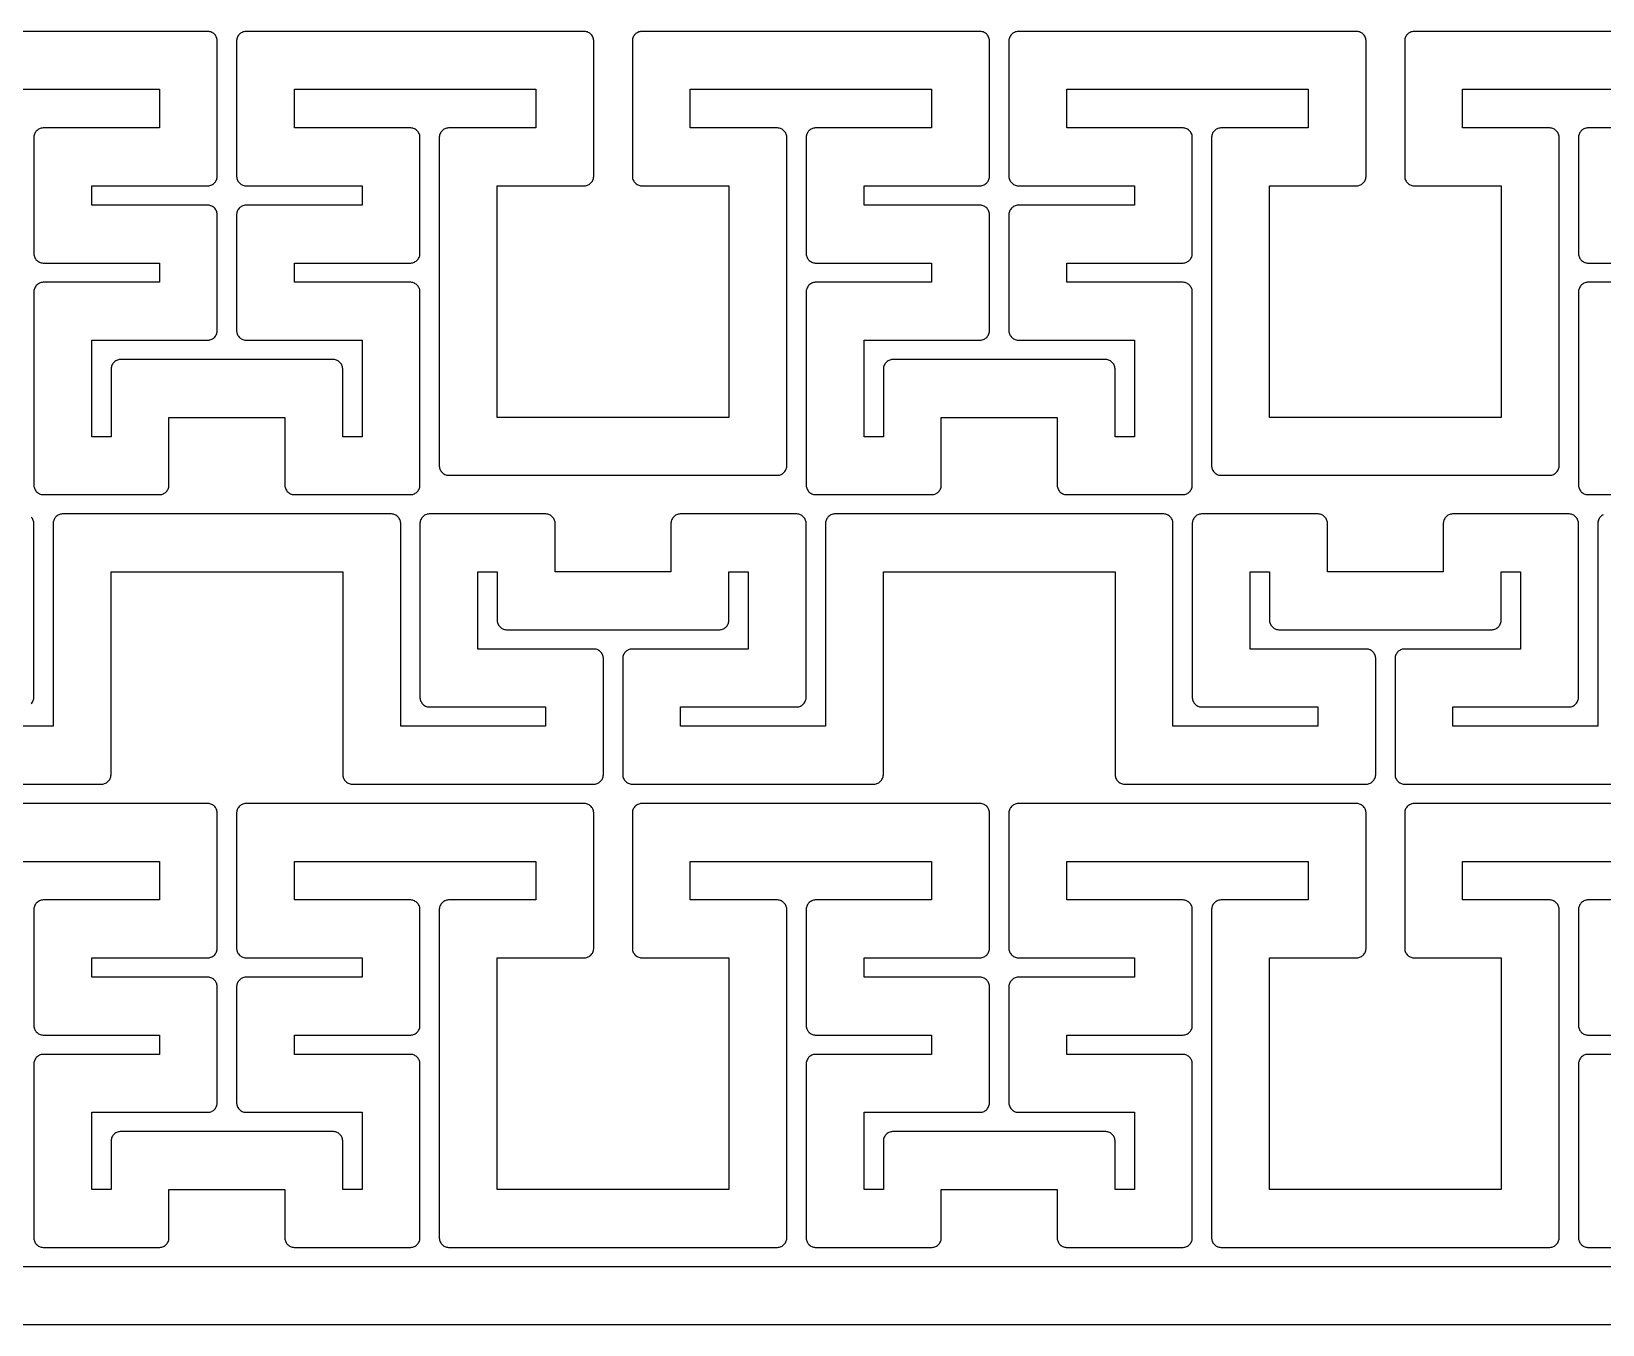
# Model space of a CAD drawing. Extents: x -162 to 163, y -63 to 63.
# Drawn here: x -81.1 to 0.2, y -63 to 4 of the extents above; entities that cross this region are included whole.
import ezdxf

# ---------------------------------------------------------------- set-up
doc = ezdxf.new("R2010")
doc.units = 0
doc.layers.add('Al', color=7, linetype='CONTINUOUS')

msp = doc.modelspace()

# ---------------------------------------------------------------- linework, layer by layer
at = {"layer": 'Al'}
for points in [[(8.024, 3.999), (-9.525, 3.999), (-9.574, 3.994), (-9.622, 3.985), (-9.669, 3.97), (-9.714, 3.951), (-9.758, 3.928), (-9.798, 3.901), (-9.836, 3.87), (-9.871, 3.835), (-9.902, 3.797), (-9.929, 3.757), (-9.952, 3.713), (-9.971, 3.668), (-9.986, 3.621), (-9.995, 3.573), (-10, 3.524), (-10, -3.525), (-9.995, -3.574), (-9.986, -3.622), (-9.971, -3.669), (-9.952, -3.714), (-9.929, -3.758), (-9.902, -3.798), (-9.871, -3.836), (-9.836, -3.871), (-9.798, -3.902), (-9.758, -3.929), (-9.714, -3.952), (-9.669, -3.971), (-9.622, -3.986), (-9.574, -3.995), (-9.525, -4), (-5, -4), (-5, -16.001), (-17.001, -16.001), (-17.001, -4), (-12.476, -4), (-12.427, -3.995), (-12.379, -3.986), (-12.332, -3.971), (-12.287, -3.952), (-12.243, -3.929), (-12.203, -3.902), (-12.165, -3.871), (-12.13, -3.836), (-12.099, -3.798), (-12.072, -3.758), (-12.049, -3.714), (-12.03, -3.669), (-12.015, -3.622), (-12.006, -3.574), (-12.001, -3.525), (-12.001, 3.524), (-12.006, 3.573), (-12.015, 3.621), (-12.03, 3.668), (-12.049, 3.713), (-12.072, 3.757), (-12.099, 3.797), (-12.13, 3.835), (-12.165, 3.87), (-12.203, 3.901), (-12.243, 3.928), (-12.287, 3.951), (-12.332, 3.97), (-12.379, 3.985), (-12.427, 3.994), (-12.476, 3.999), (-30.025, 3.999), (-30.074, 3.994), (-30.122, 3.985), (-30.169, 3.97), (-30.214, 3.951), (-30.258, 3.928), (-30.298, 3.901), (-30.336, 3.87), (-30.371, 3.835), (-30.402, 3.797), (-30.429, 3.757), (-30.452, 3.713), (-30.471, 3.668), (-30.486, 3.621), (-30.495, 3.573), (-30.5, 3.524), (-30.5, -3.525), (-30.495, -3.574), (-30.486, -3.622), (-30.471, -3.669), (-30.452, -3.714), (-30.429, -3.758), (-30.402, -3.798), (-30.371, -3.836), (-30.336, -3.871), (-30.298, -3.902), (-30.258, -3.929), (-30.214, -3.952), (-30.169, -3.971), (-30.122, -3.986), (-30.074, -3.995), (-30.025, -4), (-24, -4), (-24, -5.001), (-30.025, -5.001), (-30.074, -5.006), (-30.122, -5.015), (-30.169, -5.03), (-30.214, -5.049), (-30.258, -5.072), (-30.298, -5.099), (-30.336, -5.13), (-30.371, -5.165), (-30.402, -5.203), (-30.429, -5.243), (-30.452, -5.287), (-30.471, -5.332), (-30.486, -5.379), (-30.495, -5.427), (-30.5, -5.476), (-30.5, -11.525), (-30.495, -11.574), (-30.486, -11.622), (-30.471, -11.669), (-30.452, -11.714), (-30.429, -11.758), (-30.402, -11.798), (-30.371, -11.836), (-30.336, -11.871), (-30.298, -11.902), (-30.258, -11.929), (-30.214, -11.952), (-30.169, -11.971), (-30.122, -11.986), (-30.074, -11.995), (-30.025, -12), (-24, -12), (-24, -17.001), (-25.001, -17.001), (-25.001, -13.476), (-25.006, -13.427), (-25.015, -13.379), (-25.03, -13.332), (-25.049, -13.287), (-25.072, -13.243), (-25.099, -13.203), (-25.13, -13.165), (-25.165, -13.13), (-25.203, -13.099), (-25.243, -13.072), (-25.287, -13.049), (-25.332, -13.03), (-25.379, -13.015), (-25.427, -13.006), (-25.476, -13.001), (-36.525, -13.001), (-36.574, -13.006), (-36.622, -13.015), (-36.669, -13.03), (-36.714, -13.049), (-36.758, -13.072), (-36.798, -13.099), (-36.836, -13.13), (-36.871, -13.165), (-36.902, -13.203), (-36.929, -13.243), (-36.952, -13.287), (-36.971, -13.332), (-36.986, -13.379), (-36.995, -13.427), (-37, -13.476), (-37, -17.001), (-38.001, -17.001), (-38.001, -12), (-31.976, -12), (-31.927, -11.995), (-31.879, -11.986), (-31.832, -11.971), (-31.787, -11.952), (-31.743, -11.929), (-31.703, -11.902), (-31.665, -11.871), (-31.63, -11.836), (-31.599, -11.798), (-31.572, -11.758), (-31.549, -11.714), (-31.53, -11.669), (-31.515, -11.622), (-31.506, -11.574), (-31.501, -11.525), (-31.501, -5.476), (-31.506, -5.427), (-31.515, -5.379), (-31.53, -5.332), (-31.549, -5.287), (-31.572, -5.243), (-31.599, -5.203), (-31.63, -5.165), (-31.665, -5.13), (-31.703, -5.099), (-31.743, -5.072), (-31.787, -5.049), (-31.832, -5.03), (-31.879, -5.015), (-31.927, -5.006), (-31.976, -5.001), (-38.001, -5.001), (-38.001, -4), (-31.976, -4), (-31.927, -3.995), (-31.879, -3.986), (-31.832, -3.971), (-31.787, -3.952), (-31.743, -3.929), (-31.703, -3.902), (-31.665, -3.871), (-31.63, -3.836), (-31.599, -3.798), (-31.572, -3.758), (-31.549, -3.714), (-31.53, -3.669), (-31.515, -3.622), (-31.506, -3.574), (-31.501, -3.525), (-31.501, 3.524), (-31.506, 3.573), (-31.515, 3.621), (-31.53, 3.668), (-31.549, 3.713), (-31.572, 3.757), (-31.599, 3.797), (-31.63, 3.835), (-31.665, 3.87), (-31.703, 3.901), (-31.743, 3.928), (-31.787, 3.951), (-31.832, 3.97), (-31.879, 3.985), (-31.927, 3.994), (-31.976, 3.999), (-49.525, 3.999), (-49.574, 3.994), (-49.622, 3.985), (-49.669, 3.97), (-49.714, 3.951), (-49.758, 3.928), (-49.798, 3.901), (-49.836, 3.87), (-49.871, 3.835), (-49.902, 3.797), (-49.929, 3.757), (-49.952, 3.713), (-49.971, 3.668), (-49.986, 3.621), (-49.995, 3.573), (-50, 3.524), (-50, -3.525), (-49.995, -3.574), (-49.986, -3.622), (-49.971, -3.669), (-49.952, -3.714), (-49.929, -3.758), (-49.902, -3.798), (-49.871, -3.836), (-49.836, -3.871), (-49.798, -3.902), (-49.758, -3.929), (-49.714, -3.952), (-49.669, -3.971), (-49.622, -3.986), (-49.574, -3.995), (-49.525, -4), (-45, -4), (-45, -16.001), (-57.001, -16.001), (-57.001, -4), (-52.476, -4), (-52.427, -3.995), (-52.379, -3.986), (-52.332, -3.971), (-52.287, -3.952), (-52.243, -3.929), (-52.203, -3.902), (-52.165, -3.871), (-52.13, -3.836), (-52.099, -3.798), (-52.072, -3.758), (-52.049, -3.714), (-52.03, -3.669), (-52.015, -3.622), (-52.006, -3.574), (-52.001, -3.525), (-52.001, 3.524), (-52.006, 3.573), (-52.015, 3.621), (-52.03, 3.668), (-52.049, 3.713), (-52.072, 3.757), (-52.099, 3.797), (-52.13, 3.835), (-52.165, 3.87), (-52.203, 3.901), (-52.243, 3.928), (-52.287, 3.951), (-52.332, 3.97), (-52.379, 3.985), (-52.427, 3.994), (-52.476, 3.999), (-70.025, 3.999), (-70.074, 3.994), (-70.122, 3.985), (-70.169, 3.97), (-70.214, 3.951), (-70.258, 3.928), (-70.298, 3.901), (-70.336, 3.87), (-70.371, 3.835), (-70.402, 3.797), (-70.429, 3.757), (-70.452, 3.713), (-70.471, 3.668), (-70.486, 3.621), (-70.495, 3.573), (-70.5, 3.524), (-70.5, -3.525), (-70.495, -3.574), (-70.486, -3.622), (-70.471, -3.669), (-70.452, -3.714), (-70.429, -3.758), (-70.402, -3.798), (-70.371, -3.836), (-70.336, -3.871), (-70.298, -3.902), (-70.258, -3.929), (-70.214, -3.952), (-70.169, -3.971), (-70.122, -3.986), (-70.074, -3.995), (-70.025, -4), (-64, -4), (-64, -5.001), (-70.025, -5.001), (-70.074, -5.006), (-70.122, -5.015), (-70.169, -5.03), (-70.214, -5.049), (-70.258, -5.072), (-70.298, -5.099), (-70.336, -5.13), (-70.371, -5.165), (-70.402, -5.203), (-70.429, -5.243), (-70.452, -5.287), (-70.471, -5.332), (-70.486, -5.379), (-70.495, -5.427), (-70.5, -5.476), (-70.5, -11.525), (-70.495, -11.574), (-70.486, -11.622), (-70.471, -11.669), (-70.452, -11.714), (-70.429, -11.758), (-70.402, -11.798), (-70.371, -11.836), (-70.336, -11.871), (-70.298, -11.902), (-70.258, -11.929), (-70.214, -11.952), (-70.169, -11.971), (-70.122, -11.986), (-70.074, -11.995), (-70.025, -12), (-64, -12), (-64, -17.001), (-65.001, -17.001), (-65.001, -13.476), (-65.006, -13.427), (-65.015, -13.379), (-65.03, -13.332), (-65.049, -13.287), (-65.072, -13.243), (-65.099, -13.203), (-65.13, -13.165), (-65.165, -13.13), (-65.203, -13.099), (-65.243, -13.072), (-65.287, -13.049), (-65.332, -13.03), (-65.379, -13.015), (-65.427, -13.006), (-65.476, -13.001), (-76.525, -13.001), (-76.574, -13.006), (-76.622, -13.015), (-76.669, -13.03), (-76.714, -13.049), (-76.758, -13.072), (-76.798, -13.099), (-76.836, -13.13), (-76.871, -13.165), (-76.902, -13.203), (-76.929, -13.243), (-76.952, -13.287), (-76.971, -13.332), (-76.986, -13.379), (-76.995, -13.427), (-77, -13.476), (-77, -17.001), (-78.001, -17.001), (-78.001, -12), (-71.976, -12), (-71.927, -11.995), (-71.879, -11.986), (-71.832, -11.971), (-71.787, -11.952), (-71.743, -11.929), (-71.703, -11.902), (-71.665, -11.871), (-71.63, -11.836), (-71.599, -11.798), (-71.572, -11.758), (-71.549, -11.714), (-71.53, -11.669), (-71.515, -11.622), (-71.506, -11.574), (-71.501, -11.525), (-71.501, -5.476), (-71.506, -5.427), (-71.515, -5.379), (-71.53, -5.332), (-71.549, -5.287), (-71.572, -5.243), (-71.599, -5.203), (-71.63, -5.165), (-71.665, -5.13), (-71.703, -5.099), (-71.743, -5.072), (-71.787, -5.049), (-71.832, -5.03), (-71.879, -5.015), (-71.927, -5.006), (-71.976, -5.001), (-78.001, -5.001), (-78.001, -4), (-71.976, -4), (-71.927, -3.995), (-71.879, -3.986), (-71.832, -3.971), (-71.787, -3.952), (-71.743, -3.929), (-71.703, -3.902), (-71.665, -3.871), (-71.63, -3.836), (-71.599, -3.798), (-71.572, -3.758), (-71.549, -3.714), (-71.53, -3.669), (-71.515, -3.622), (-71.506, -3.574), (-71.501, -3.525), (-71.501, 3.524), (-71.506, 3.573), (-71.515, 3.621), (-71.53, 3.668), (-71.549, 3.713), (-71.572, 3.757), (-71.599, 3.797), (-71.63, 3.835), (-71.665, 3.87), (-71.703, 3.901), (-71.743, 3.928), (-71.787, 3.951), (-71.832, 3.97), (-71.879, 3.985), (-71.927, 3.994), (-71.976, 3.999), (-89.525, 3.999)], [(-87.001, 1), (-74.5, 1), (-74.5, -1.001), (-80.525, -1.001), (-80.574, -1.006), (-80.622, -1.015), (-80.669, -1.03), (-80.714, -1.049), (-80.758, -1.072), (-80.798, -1.099), (-80.836, -1.13), (-80.871, -1.165), (-80.902, -1.203), (-80.929, -1.243), (-80.952, -1.287), (-80.971, -1.332), (-80.986, -1.379), (-80.995, -1.427), (-81, -1.476), (-81, -7.525), (-80.995, -7.574), (-80.986, -7.622), (-80.971, -7.669), (-80.952, -7.714), (-80.929, -7.758), (-80.902, -7.798), (-80.871, -7.836), (-80.836, -7.871), (-80.798, -7.902), (-80.758, -7.929), (-80.714, -7.952), (-80.669, -7.971), (-80.622, -7.986), (-80.574, -7.995), (-80.525, -8), (-74.5, -8), (-74.5, -9.001), (-80.525, -9.001), (-80.574, -9.006), (-80.622, -9.015), (-80.669, -9.03), (-80.714, -9.049), (-80.758, -9.072), (-80.798, -9.099), (-80.836, -9.13), (-80.871, -9.165), (-80.902, -9.203), (-80.929, -9.243), (-80.952, -9.287), (-80.971, -9.332), (-80.986, -9.379), (-80.995, -9.427), (-81, -9.476), (-81, -19.525), (-80.995, -19.574), (-80.986, -19.622), (-80.971, -19.669), (-80.952, -19.714), (-80.929, -19.758), (-80.902, -19.798), (-80.871, -19.836), (-80.836, -19.871), (-80.798, -19.902), (-80.758, -19.929), (-80.714, -19.952), (-80.669, -19.971), (-80.622, -19.986), (-80.574, -19.995), (-80.525, -20), (-74.476, -20), (-74.427, -19.995), (-74.379, -19.986), (-74.332, -19.971), (-74.287, -19.952), (-74.243, -19.929), (-74.203, -19.902), (-74.165, -19.871), (-74.13, -19.836), (-74.099, -19.798), (-74.072, -19.758), (-74.049, -19.714), (-74.03, -19.669), (-74.015, -19.622), (-74.006, -19.574), (-74.001, -19.525), (-74.001, -16), (-68, -16), (-68, -19.525), (-67.995, -19.574), (-67.986, -19.622), (-67.971, -19.669), (-67.952, -19.714), (-67.929, -19.758), (-67.902, -19.798), (-67.871, -19.836), (-67.836, -19.871), (-67.798, -19.902), (-67.758, -19.929), (-67.714, -19.952), (-67.669, -19.971), (-67.622, -19.986), (-67.574, -19.995), (-67.525, -20), (-61.476, -20), (-61.427, -19.995), (-61.379, -19.986), (-61.332, -19.971), (-61.287, -19.952), (-61.243, -19.929), (-61.203, -19.902), (-61.165, -19.871), (-61.13, -19.836), (-61.099, -19.798), (-61.072, -19.758), (-61.049, -19.714), (-61.03, -19.669), (-61.015, -19.622), (-61.006, -19.574), (-61.001, -19.525), (-61.001, -9.476), (-61.006, -9.427), (-61.015, -9.379), (-61.03, -9.332), (-61.049, -9.287), (-61.072, -9.243), (-61.099, -9.203), (-61.13, -9.165), (-61.165, -9.13), (-61.203, -9.099), (-61.243, -9.072), (-61.287, -9.049), (-61.332, -9.03), (-61.379, -9.015), (-61.427, -9.006), (-61.476, -9.001), (-67.501, -9.001), (-67.501, -8), (-61.476, -8), (-61.427, -7.995), (-61.379, -7.986), (-61.332, -7.971), (-61.287, -7.952), (-61.243, -7.929), (-61.203, -7.902), (-61.165, -7.871), (-61.13, -7.836), (-61.099, -7.798), (-61.072, -7.758), (-61.049, -7.714), (-61.03, -7.669), (-61.015, -7.622), (-61.006, -7.574), (-61.001, -7.525), (-61.001, -1.476), (-61.006, -1.427), (-61.015, -1.379), (-61.03, -1.332), (-61.049, -1.287), (-61.072, -1.243), (-61.099, -1.203), (-61.13, -1.165), (-61.165, -1.13), (-61.203, -1.099), (-61.243, -1.072), (-61.287, -1.049), (-61.332, -1.03), (-61.379, -1.015), (-61.427, -1.006), (-61.476, -1.001), (-67.501, -1.001), (-67.501, 1), (-55, 1), (-55, -1.001), (-59.525, -1.001), (-59.574, -1.006), (-59.622, -1.015), (-59.669, -1.03), (-59.714, -1.049), (-59.758, -1.072), (-59.798, -1.099), (-59.836, -1.13), (-59.871, -1.165), (-59.902, -1.203), (-59.929, -1.243), (-59.952, -1.287), (-59.971, -1.332), (-59.986, -1.379), (-59.995, -1.427), (-60, -1.476), (-60, -18.525), (-59.995, -18.574), (-59.986, -18.622), (-59.971, -18.669), (-59.952, -18.714), (-59.929, -18.758), (-59.902, -18.798), (-59.871, -18.836), (-59.836, -18.871), (-59.798, -18.902), (-59.758, -18.929), (-59.714, -18.952), (-59.669, -18.971), (-59.622, -18.986), (-59.574, -18.995), (-59.525, -19), (-42.476, -19), (-42.427, -18.995), (-42.379, -18.986), (-42.332, -18.971), (-42.287, -18.952), (-42.243, -18.929), (-42.203, -18.902), (-42.165, -18.871), (-42.13, -18.836), (-42.099, -18.798), (-42.072, -18.758), (-42.049, -18.714), (-42.03, -18.669), (-42.015, -18.622), (-42.006, -18.574), (-42.001, -18.525), (-42.001, -1.476), (-42.006, -1.427), (-42.015, -1.379), (-42.03, -1.332), (-42.049, -1.287), (-42.072, -1.243), (-42.099, -1.203), (-42.13, -1.165), (-42.165, -1.13), (-42.203, -1.099), (-42.243, -1.072), (-42.287, -1.049), (-42.332, -1.03), (-42.379, -1.015), (-42.427, -1.006), (-42.476, -1.001), (-47.001, -1.001), (-47.001, 1), (-34.5, 1), (-34.5, -1.001), (-40.525, -1.001), (-40.574, -1.006), (-40.622, -1.015), (-40.669, -1.03), (-40.714, -1.049), (-40.758, -1.072), (-40.798, -1.099), (-40.836, -1.13), (-40.871, -1.165), (-40.902, -1.203), (-40.929, -1.243), (-40.952, -1.287), (-40.971, -1.332), (-40.986, -1.379), (-40.995, -1.427), (-41, -1.476), (-41, -7.525), (-40.995, -7.574), (-40.986, -7.622), (-40.971, -7.669), (-40.952, -7.714), (-40.929, -7.758), (-40.902, -7.798), (-40.871, -7.836), (-40.836, -7.871), (-40.798, -7.902), (-40.758, -7.929), (-40.714, -7.952), (-40.669, -7.971), (-40.622, -7.986), (-40.574, -7.995), (-40.525, -8), (-34.5, -8), (-34.5, -9.001), (-40.525, -9.001), (-40.574, -9.006), (-40.622, -9.015), (-40.669, -9.03), (-40.714, -9.049), (-40.758, -9.072), (-40.798, -9.099), (-40.836, -9.13), (-40.871, -9.165), (-40.902, -9.203), (-40.929, -9.243), (-40.952, -9.287), (-40.971, -9.332), (-40.986, -9.379), (-40.995, -9.427), (-41, -9.476), (-41, -19.525), (-40.995, -19.574), (-40.986, -19.622), (-40.971, -19.669), (-40.952, -19.714), (-40.929, -19.758), (-40.902, -19.798), (-40.871, -19.836), (-40.836, -19.871), (-40.798, -19.902), (-40.758, -19.929), (-40.714, -19.952), (-40.669, -19.971), (-40.622, -19.986), (-40.574, -19.995), (-40.525, -20), (-34.476, -20), (-34.427, -19.995), (-34.379, -19.986), (-34.332, -19.971), (-34.287, -19.952), (-34.243, -19.929), (-34.203, -19.902), (-34.165, -19.871), (-34.13, -19.836), (-34.099, -19.798), (-34.072, -19.758), (-34.049, -19.714), (-34.03, -19.669), (-34.015, -19.622), (-34.006, -19.574), (-34.001, -19.525), (-34.001, -16), (-28, -16), (-28, -19.525), (-27.995, -19.574), (-27.986, -19.622), (-27.971, -19.669), (-27.952, -19.714), (-27.929, -19.758), (-27.902, -19.798), (-27.871, -19.836), (-27.836, -19.871), (-27.798, -19.902), (-27.758, -19.929), (-27.714, -19.952), (-27.669, -19.971), (-27.622, -19.986), (-27.574, -19.995), (-27.525, -20), (-21.476, -20), (-21.427, -19.995), (-21.379, -19.986), (-21.332, -19.971), (-21.287, -19.952), (-21.243, -19.929), (-21.203, -19.902), (-21.165, -19.871), (-21.13, -19.836), (-21.099, -19.798), (-21.072, -19.758), (-21.049, -19.714), (-21.03, -19.669), (-21.015, -19.622), (-21.006, -19.574), (-21.001, -19.525), (-21.001, -9.476), (-21.006, -9.427), (-21.015, -9.379), (-21.03, -9.332), (-21.049, -9.287), (-21.072, -9.243), (-21.099, -9.203), (-21.13, -9.165), (-21.165, -9.13), (-21.203, -9.099), (-21.243, -9.072), (-21.287, -9.049), (-21.332, -9.03), (-21.379, -9.015), (-21.427, -9.006), (-21.476, -9.001), (-27.501, -9.001), (-27.501, -8), (-21.476, -8), (-21.427, -7.995), (-21.379, -7.986), (-21.332, -7.971), (-21.287, -7.952), (-21.243, -7.929), (-21.203, -7.902), (-21.165, -7.871), (-21.13, -7.836), (-21.099, -7.798), (-21.072, -7.758), (-21.049, -7.714), (-21.03, -7.669), (-21.015, -7.622), (-21.006, -7.574), (-21.001, -7.525), (-21.001, -1.476), (-21.006, -1.427), (-21.015, -1.379), (-21.03, -1.332), (-21.049, -1.287), (-21.072, -1.243), (-21.099, -1.203), (-21.13, -1.165), (-21.165, -1.13), (-21.203, -1.099), (-21.243, -1.072), (-21.287, -1.049), (-21.332, -1.03), (-21.379, -1.015), (-21.427, -1.006), (-21.476, -1.001), (-27.501, -1.001), (-27.501, 1), (-15, 1), (-15, -1.001), (-19.525, -1.001), (-19.574, -1.006), (-19.622, -1.015), (-19.669, -1.03), (-19.714, -1.049), (-19.758, -1.072), (-19.798, -1.099), (-19.836, -1.13), (-19.871, -1.165), (-19.902, -1.203), (-19.929, -1.243), (-19.952, -1.287), (-19.971, -1.332), (-19.986, -1.379), (-19.995, -1.427), (-20, -1.476), (-20, -18.525), (-19.995, -18.574), (-19.986, -18.622), (-19.971, -18.669), (-19.952, -18.714), (-19.929, -18.758), (-19.902, -18.798), (-19.871, -18.836), (-19.836, -18.871), (-19.798, -18.902), (-19.758, -18.929), (-19.714, -18.952), (-19.669, -18.971), (-19.622, -18.986), (-19.574, -18.995), (-19.525, -19), (-2.476, -19), (-2.427, -18.995), (-2.379, -18.986), (-2.332, -18.971), (-2.287, -18.952), (-2.243, -18.929), (-2.203, -18.902), (-2.165, -18.871), (-2.13, -18.836), (-2.099, -18.798), (-2.072, -18.758), (-2.049, -18.714), (-2.03, -18.669), (-2.015, -18.622), (-2.006, -18.574), (-2.001, -18.525), (-2.001, -1.476), (-2.006, -1.427), (-2.015, -1.379), (-2.03, -1.332), (-2.049, -1.287), (-2.072, -1.243), (-2.099, -1.203), (-2.13, -1.165), (-2.165, -1.13), (-2.203, -1.099), (-2.243, -1.072), (-2.287, -1.049), (-2.332, -1.03), (-2.379, -1.015), (-2.427, -1.006), (-2.476, -1.001), (-7.001, -1.001), (-7.001, 1), (5.5, 1)], [(5.5, -1.001), (-0.525, -1.001), (-0.574, -1.006), (-0.622, -1.015), (-0.669, -1.03), (-0.714, -1.049), (-0.758, -1.072), (-0.798, -1.099), (-0.836, -1.13), (-0.871, -1.165), (-0.902, -1.203), (-0.929, -1.243), (-0.952, -1.287), (-0.971, -1.332), (-0.986, -1.379), (-0.995, -1.427), (-1, -1.476), (-1, -7.525), (-0.995, -7.574), (-0.986, -7.622), (-0.971, -7.669), (-0.952, -7.714), (-0.929, -7.758), (-0.902, -7.798), (-0.871, -7.836), (-0.836, -7.871), (-0.798, -7.902), (-0.758, -7.929), (-0.714, -7.952), (-0.669, -7.971), (-0.622, -7.986), (-0.574, -7.995), (-0.525, -8), (5.5, -8)], [(5.5, -9.001), (-0.525, -9.001), (-0.574, -9.006), (-0.622, -9.015), (-0.669, -9.03), (-0.714, -9.049), (-0.758, -9.072), (-0.798, -9.099), (-0.836, -9.13), (-0.871, -9.165), (-0.902, -9.203), (-0.929, -9.243), (-0.952, -9.287), (-0.971, -9.332), (-0.986, -9.379), (-0.995, -9.427), (-1, -9.476), (-1, -19.525), (-0.995, -19.574), (-0.986, -19.622), (-0.971, -19.669), (-0.952, -19.714), (-0.929, -19.758), (-0.902, -19.798), (-0.871, -19.836), (-0.836, -19.871), (-0.798, -19.902), (-0.758, -19.929), (-0.714, -19.952), (-0.669, -19.971), (-0.622, -19.986), (-0.574, -19.995), (-0.525, -20), (5.524, -20)], [(160, -60.001), (-159.525, -60.001), (-159.525, -14.5), (-162.5, -14.5), (-162.5, -63), (162.524, -63)], [(0.286, -21.049), (0.242, -21.072), (0.202, -21.099), (0.164, -21.13), (0.129, -21.165), (0.098, -21.203), (0.071, -21.243), (0.048, -21.287), (0.029, -21.332), (0.014, -21.379), (0.005, -21.427), (0, -21.476), (0, -32.001), (-7.501, -32.001), (-7.501, -31), (-1.476, -31), (-1.427, -30.995), (-1.379, -30.986), (-1.332, -30.971), (-1.287, -30.952), (-1.243, -30.929), (-1.203, -30.902), (-1.165, -30.871), (-1.13, -30.836), (-1.099, -30.798), (-1.072, -30.758), (-1.049, -30.714), (-1.03, -30.669), (-1.015, -30.622), (-1.006, -30.574), (-1.001, -30.525), (-1.001, -21.476), (-1.006, -21.427), (-1.015, -21.379), (-1.03, -21.332), (-1.049, -21.287), (-1.072, -21.243), (-1.099, -21.203), (-1.13, -21.165), (-1.165, -21.13), (-1.203, -21.099), (-1.243, -21.072), (-1.287, -21.049), (-1.332, -21.03), (-1.379, -21.015), (-1.427, -21.006), (-1.476, -21.001), (-7.525, -21.001), (-7.574, -21.006), (-7.622, -21.015), (-7.669, -21.03), (-7.714, -21.049), (-7.758, -21.072), (-7.798, -21.099), (-7.836, -21.13), (-7.871, -21.165), (-7.902, -21.203), (-7.929, -21.243), (-7.952, -21.287), (-7.971, -21.332), (-7.986, -21.379), (-7.995, -21.427), (-8, -21.476), (-8, -24.001), (-14.001, -24.001), (-14.001, -21.476), (-14.006, -21.427), (-14.015, -21.379), (-14.03, -21.332), (-14.049, -21.287), (-14.072, -21.243), (-14.099, -21.203), (-14.13, -21.165), (-14.165, -21.13), (-14.203, -21.099), (-14.243, -21.072), (-14.287, -21.049), (-14.332, -21.03), (-14.379, -21.015), (-14.427, -21.006), (-14.476, -21.001), (-20.525, -21.001), (-20.574, -21.006), (-20.622, -21.015), (-20.669, -21.03), (-20.714, -21.049), (-20.758, -21.072), (-20.798, -21.099), (-20.836, -21.13), (-20.871, -21.165), (-20.902, -21.203), (-20.929, -21.243), (-20.952, -21.287), (-20.971, -21.332), (-20.986, -21.379), (-20.995, -21.427), (-21, -21.476), (-21, -30.525), (-20.995, -30.574), (-20.986, -30.622), (-20.971, -30.669), (-20.952, -30.714), (-20.929, -30.758), (-20.902, -30.798), (-20.871, -30.836), (-20.836, -30.871), (-20.798, -30.902), (-20.758, -30.929), (-20.714, -30.952), (-20.669, -30.971), (-20.622, -30.986), (-20.574, -30.995), (-20.525, -31), (-14.5, -31), (-14.5, -32.001), (-22.001, -32.001), (-22.001, -21.476), (-22.006, -21.427), (-22.015, -21.379), (-22.03, -21.332), (-22.049, -21.287), (-22.072, -21.243), (-22.099, -21.203), (-22.13, -21.165), (-22.165, -21.13), (-22.203, -21.099), (-22.243, -21.072), (-22.287, -21.049), (-22.332, -21.03), (-22.379, -21.015), (-22.427, -21.006), (-22.476, -21.001), (-39.525, -21.001), (-39.574, -21.006), (-39.622, -21.015), (-39.669, -21.03), (-39.714, -21.049), (-39.758, -21.072), (-39.798, -21.099), (-39.836, -21.13), (-39.871, -21.165), (-39.902, -21.203), (-39.929, -21.243), (-39.952, -21.287), (-39.971, -21.332), (-39.986, -21.379), (-39.995, -21.427), (-40, -21.476), (-40, -32.001), (-47.501, -32.001), (-47.501, -31), (-41.476, -31), (-41.427, -30.995), (-41.379, -30.986), (-41.332, -30.971), (-41.287, -30.952), (-41.243, -30.929), (-41.203, -30.902), (-41.165, -30.871), (-41.13, -30.836), (-41.099, -30.798), (-41.072, -30.758), (-41.049, -30.714), (-41.03, -30.669), (-41.015, -30.622), (-41.006, -30.574), (-41.001, -30.525), (-41.001, -21.476), (-41.006, -21.427), (-41.015, -21.379), (-41.03, -21.332), (-41.049, -21.287), (-41.072, -21.243), (-41.099, -21.203), (-41.13, -21.165), (-41.165, -21.13), (-41.203, -21.099), (-41.243, -21.072), (-41.287, -21.049), (-41.332, -21.03), (-41.379, -21.015), (-41.427, -21.006), (-41.476, -21.001), (-47.525, -21.001), (-47.574, -21.006), (-47.622, -21.015), (-47.669, -21.03), (-47.714, -21.049), (-47.758, -21.072), (-47.798, -21.099), (-47.836, -21.13), (-47.871, -21.165), (-47.902, -21.203), (-47.929, -21.243), (-47.952, -21.287), (-47.971, -21.332), (-47.986, -21.379), (-47.995, -21.427), (-48, -21.476), (-48, -24.001), (-54.001, -24.001), (-54.001, -21.476), (-54.006, -21.427), (-54.015, -21.379), (-54.03, -21.332), (-54.049, -21.287), (-54.072, -21.243), (-54.099, -21.203), (-54.13, -21.165), (-54.165, -21.13), (-54.203, -21.099), (-54.243, -21.072), (-54.287, -21.049), (-54.332, -21.03), (-54.379, -21.015), (-54.427, -21.006), (-54.476, -21.001), (-60.525, -21.001), (-60.574, -21.006), (-60.622, -21.015), (-60.669, -21.03), (-60.714, -21.049), (-60.758, -21.072), (-60.798, -21.099), (-60.836, -21.13), (-60.871, -21.165), (-60.902, -21.203), (-60.929, -21.243), (-60.952, -21.287), (-60.971, -21.332), (-60.986, -21.379), (-60.995, -21.427), (-61, -21.476), (-61, -30.525), (-60.995, -30.574), (-60.986, -30.622), (-60.971, -30.669), (-60.952, -30.714), (-60.929, -30.758), (-60.902, -30.798), (-60.871, -30.836), (-60.836, -30.871), (-60.798, -30.902), (-60.758, -30.929), (-60.714, -30.952), (-60.669, -30.971), (-60.622, -30.986), (-60.574, -30.995), (-60.525, -31), (-54.5, -31), (-54.5, -32.001), (-62.001, -32.001), (-62.001, -21.476), (-62.006, -21.427), (-62.015, -21.379), (-62.03, -21.332), (-62.049, -21.287), (-62.072, -21.243), (-62.099, -21.203), (-62.13, -21.165), (-62.165, -21.13), (-62.203, -21.099), (-62.243, -21.072), (-62.287, -21.049), (-62.332, -21.03), (-62.379, -21.015), (-62.427, -21.006), (-62.476, -21.001), (-79.525, -21.001), (-79.574, -21.006), (-79.622, -21.015), (-79.669, -21.03), (-79.714, -21.049), (-79.758, -21.072), (-79.798, -21.099), (-79.836, -21.13), (-79.871, -21.165), (-79.902, -21.203), (-79.929, -21.243), (-79.952, -21.287), (-79.971, -21.332), (-79.986, -21.379), (-79.995, -21.427), (-80, -21.476), (-80, -32.001), (-87.501, -32.001)], [(-81.13, -30.836), (-81.099, -30.798), (-81.072, -30.758), (-81.049, -30.714), (-81.03, -30.669), (-81.015, -30.622), (-81.006, -30.574), (-81.001, -30.525), (-81.001, -21.476), (-81.006, -21.427), (-81.015, -21.379), (-81.03, -21.332), (-81.049, -21.287), (-81.072, -21.243), (-81.099, -21.203), (-81.13, -21.165)], [(-90.025, -35), (-77.476, -35), (-77.427, -34.995), (-77.379, -34.986), (-77.332, -34.971), (-77.287, -34.952), (-77.243, -34.929), (-77.203, -34.902), (-77.165, -34.871), (-77.13, -34.836), (-77.099, -34.798), (-77.072, -34.758), (-77.049, -34.714), (-77.03, -34.669), (-77.015, -34.622), (-77.006, -34.574), (-77.001, -34.525), (-77.001, -24), (-65, -24), (-65, -34.525), (-64.995, -34.574), (-64.986, -34.622), (-64.971, -34.669), (-64.952, -34.714), (-64.929, -34.758), (-64.902, -34.798), (-64.871, -34.836), (-64.836, -34.871), (-64.798, -34.902), (-64.758, -34.929), (-64.714, -34.952), (-64.669, -34.971), (-64.622, -34.986), (-64.574, -34.995), (-64.525, -35), (-51.976, -35), (-51.927, -34.995), (-51.879, -34.986), (-51.832, -34.971), (-51.787, -34.952), (-51.743, -34.929), (-51.703, -34.902), (-51.665, -34.871), (-51.63, -34.836), (-51.599, -34.798), (-51.572, -34.758), (-51.549, -34.714), (-51.53, -34.669), (-51.515, -34.622), (-51.506, -34.574), (-51.501, -34.525), (-51.501, -28.476), (-51.506, -28.427), (-51.515, -28.379), (-51.53, -28.332), (-51.549, -28.287), (-51.572, -28.243), (-51.599, -28.203), (-51.63, -28.165), (-51.665, -28.13), (-51.703, -28.099), (-51.743, -28.072), (-51.787, -28.049), (-51.832, -28.03), (-51.879, -28.015), (-51.927, -28.006), (-51.976, -28.001), (-58.001, -28.001), (-58.001, -24), (-57, -24), (-57, -26.525), (-56.995, -26.574), (-56.986, -26.622), (-56.971, -26.669), (-56.952, -26.714), (-56.929, -26.758), (-56.902, -26.798), (-56.871, -26.836), (-56.836, -26.871), (-56.798, -26.902), (-56.758, -26.929), (-56.714, -26.952), (-56.669, -26.971), (-56.622, -26.986), (-56.574, -26.995), (-56.525, -27), (-45.476, -27), (-45.427, -26.995), (-45.379, -26.986), (-45.332, -26.971), (-45.287, -26.952), (-45.243, -26.929), (-45.203, -26.902), (-45.165, -26.871), (-45.13, -26.836), (-45.099, -26.798), (-45.072, -26.758), (-45.049, -26.714), (-45.03, -26.669), (-45.015, -26.622), (-45.006, -26.574), (-45.001, -26.525), (-45.001, -24), (-44, -24), (-44, -28.001), (-50.025, -28.001), (-50.074, -28.006), (-50.122, -28.015), (-50.169, -28.03), (-50.214, -28.049), (-50.258, -28.072), (-50.298, -28.099), (-50.336, -28.13), (-50.371, -28.165), (-50.402, -28.203), (-50.429, -28.243), (-50.452, -28.287), (-50.471, -28.332), (-50.486, -28.379), (-50.495, -28.427), (-50.5, -28.476), (-50.5, -34.525), (-50.495, -34.574), (-50.486, -34.622), (-50.471, -34.669), (-50.452, -34.714), (-50.429, -34.758), (-50.402, -34.798), (-50.371, -34.836), (-50.336, -34.871), (-50.298, -34.902), (-50.258, -34.929), (-50.214, -34.952), (-50.169, -34.971), (-50.122, -34.986), (-50.074, -34.995), (-50.025, -35), (-37.476, -35), (-37.427, -34.995), (-37.379, -34.986), (-37.332, -34.971), (-37.287, -34.952), (-37.243, -34.929), (-37.203, -34.902), (-37.165, -34.871), (-37.13, -34.836), (-37.099, -34.798), (-37.072, -34.758), (-37.049, -34.714), (-37.03, -34.669), (-37.015, -34.622), (-37.006, -34.574), (-37.001, -34.525), (-37.001, -24), (-25, -24), (-25, -34.525), (-24.995, -34.574), (-24.986, -34.622), (-24.971, -34.669), (-24.952, -34.714), (-24.929, -34.758), (-24.902, -34.798), (-24.871, -34.836), (-24.836, -34.871), (-24.798, -34.902), (-24.758, -34.929), (-24.714, -34.952), (-24.669, -34.971), (-24.622, -34.986), (-24.574, -34.995), (-24.525, -35), (-11.976, -35), (-11.927, -34.995), (-11.879, -34.986), (-11.832, -34.971), (-11.787, -34.952), (-11.743, -34.929), (-11.703, -34.902), (-11.665, -34.871), (-11.63, -34.836), (-11.599, -34.798), (-11.572, -34.758), (-11.549, -34.714), (-11.53, -34.669), (-11.515, -34.622), (-11.506, -34.574), (-11.501, -34.525), (-11.501, -28.476), (-11.506, -28.427), (-11.515, -28.379), (-11.53, -28.332), (-11.549, -28.287), (-11.572, -28.243), (-11.599, -28.203), (-11.63, -28.165), (-11.665, -28.13), (-11.703, -28.099), (-11.743, -28.072), (-11.787, -28.049), (-11.832, -28.03), (-11.879, -28.015), (-11.927, -28.006), (-11.976, -28.001), (-18.001, -28.001), (-18.001, -24), (-17, -24), (-17, -26.525), (-16.995, -26.574), (-16.986, -26.622), (-16.971, -26.669), (-16.952, -26.714), (-16.929, -26.758), (-16.902, -26.798), (-16.871, -26.836), (-16.836, -26.871), (-16.798, -26.902), (-16.758, -26.929), (-16.714, -26.952), (-16.669, -26.971), (-16.622, -26.986), (-16.574, -26.995), (-16.525, -27), (-5.476, -27), (-5.427, -26.995), (-5.379, -26.986), (-5.332, -26.971), (-5.287, -26.952), (-5.243, -26.929), (-5.203, -26.902), (-5.165, -26.871), (-5.13, -26.836), (-5.099, -26.798), (-5.072, -26.758), (-5.049, -26.714), (-5.03, -26.669), (-5.015, -26.622), (-5.006, -26.574), (-5.001, -26.525), (-5.001, -24), (-4, -24), (-4, -28.001), (-10.025, -28.001), (-10.074, -28.006), (-10.122, -28.015), (-10.169, -28.03), (-10.214, -28.049), (-10.258, -28.072), (-10.298, -28.099), (-10.336, -28.13), (-10.371, -28.165), (-10.402, -28.203), (-10.429, -28.243), (-10.452, -28.287), (-10.471, -28.332), (-10.486, -28.379), (-10.495, -28.427), (-10.5, -28.476), (-10.5, -34.525), (-10.495, -34.574), (-10.486, -34.622), (-10.471, -34.669), (-10.452, -34.714), (-10.429, -34.758), (-10.402, -34.798), (-10.371, -34.836), (-10.336, -34.871), (-10.298, -34.902), (-10.258, -34.929), (-10.214, -34.952), (-10.169, -34.971), (-10.122, -34.986), (-10.074, -34.995), (-10.025, -35), (2.524, -35)], [(8.024, -36.001), (-9.525, -36.001), (-9.574, -36.006), (-9.622, -36.015), (-9.669, -36.03), (-9.714, -36.049), (-9.758, -36.072), (-9.798, -36.099), (-9.836, -36.13), (-9.871, -36.165), (-9.902, -36.203), (-9.929, -36.243), (-9.952, -36.287), (-9.971, -36.332), (-9.986, -36.379), (-9.995, -36.427), (-10, -36.476), (-10, -43.525), (-9.995, -43.574), (-9.986, -43.622), (-9.971, -43.669), (-9.952, -43.714), (-9.929, -43.758), (-9.902, -43.798), (-9.871, -43.836), (-9.836, -43.871), (-9.798, -43.902), (-9.758, -43.929), (-9.714, -43.952), (-9.669, -43.971), (-9.622, -43.986), (-9.574, -43.995), (-9.525, -44), (-5, -44), (-5, -56.001), (-17.001, -56.001), (-17.001, -44), (-12.476, -44), (-12.427, -43.995), (-12.379, -43.986), (-12.332, -43.971), (-12.287, -43.952), (-12.243, -43.929), (-12.203, -43.902), (-12.165, -43.871), (-12.13, -43.836), (-12.099, -43.798), (-12.072, -43.758), (-12.049, -43.714), (-12.03, -43.669), (-12.015, -43.622), (-12.006, -43.574), (-12.001, -43.525), (-12.001, -36.476), (-12.006, -36.427), (-12.015, -36.379), (-12.03, -36.332), (-12.049, -36.287), (-12.072, -36.243), (-12.099, -36.203), (-12.13, -36.165), (-12.165, -36.13), (-12.203, -36.099), (-12.243, -36.072), (-12.287, -36.049), (-12.332, -36.03), (-12.379, -36.015), (-12.427, -36.006), (-12.476, -36.001), (-30.025, -36.001), (-30.074, -36.006), (-30.122, -36.015), (-30.169, -36.03), (-30.214, -36.049), (-30.258, -36.072), (-30.298, -36.099), (-30.336, -36.13), (-30.371, -36.165), (-30.402, -36.203), (-30.429, -36.243), (-30.452, -36.287), (-30.471, -36.332), (-30.486, -36.379), (-30.495, -36.427), (-30.5, -36.476), (-30.5, -43.525), (-30.495, -43.574), (-30.486, -43.622), (-30.471, -43.669), (-30.452, -43.714), (-30.429, -43.758), (-30.402, -43.798), (-30.371, -43.836), (-30.336, -43.871), (-30.298, -43.902), (-30.258, -43.929), (-30.214, -43.952), (-30.169, -43.971), (-30.122, -43.986), (-30.074, -43.995), (-30.025, -44), (-24, -44), (-24, -45.001), (-30.025, -45.001), (-30.074, -45.006), (-30.122, -45.015), (-30.169, -45.03), (-30.214, -45.049), (-30.258, -45.072), (-30.298, -45.099), (-30.336, -45.13), (-30.371, -45.165), (-30.402, -45.203), (-30.429, -45.243), (-30.452, -45.287), (-30.471, -45.332), (-30.486, -45.379), (-30.495, -45.427), (-30.5, -45.476), (-30.5, -51.525), (-30.495, -51.574), (-30.486, -51.622), (-30.471, -51.669), (-30.452, -51.714), (-30.429, -51.758), (-30.402, -51.798), (-30.371, -51.836), (-30.336, -51.871), (-30.298, -51.902), (-30.258, -51.929), (-30.214, -51.952), (-30.169, -51.971), (-30.122, -51.986), (-30.074, -51.995), (-30.025, -52), (-24, -52), (-24, -56.001), (-25.001, -56.001), (-25.001, -53.476), (-25.006, -53.427), (-25.015, -53.379), (-25.03, -53.332), (-25.049, -53.287), (-25.072, -53.243), (-25.099, -53.203), (-25.13, -53.165), (-25.165, -53.13), (-25.203, -53.099), (-25.243, -53.072), (-25.287, -53.049), (-25.332, -53.03), (-25.379, -53.015), (-25.427, -53.006), (-25.476, -53.001), (-36.525, -53.001), (-36.574, -53.006), (-36.622, -53.015), (-36.669, -53.03), (-36.714, -53.049), (-36.758, -53.072), (-36.798, -53.099), (-36.836, -53.13), (-36.871, -53.165), (-36.902, -53.203), (-36.929, -53.243), (-36.952, -53.287), (-36.971, -53.332), (-36.986, -53.379), (-36.995, -53.427), (-37, -53.476), (-37, -56.001), (-38.001, -56.001), (-38.001, -52), (-31.976, -52), (-31.927, -51.995), (-31.879, -51.986), (-31.832, -51.971), (-31.787, -51.952), (-31.743, -51.929), (-31.703, -51.902), (-31.665, -51.871), (-31.63, -51.836), (-31.599, -51.798), (-31.572, -51.758), (-31.549, -51.714), (-31.53, -51.669), (-31.515, -51.622), (-31.506, -51.574), (-31.501, -51.525), (-31.501, -45.476), (-31.506, -45.427), (-31.515, -45.379), (-31.53, -45.332), (-31.549, -45.287), (-31.572, -45.243), (-31.599, -45.203), (-31.63, -45.165), (-31.665, -45.13), (-31.703, -45.099), (-31.743, -45.072), (-31.787, -45.049), (-31.832, -45.03), (-31.879, -45.015), (-31.927, -45.006), (-31.976, -45.001), (-38.001, -45.001), (-38.001, -44), (-31.976, -44), (-31.927, -43.995), (-31.879, -43.986), (-31.832, -43.971), (-31.787, -43.952), (-31.743, -43.929), (-31.703, -43.902), (-31.665, -43.871), (-31.63, -43.836), (-31.599, -43.798), (-31.572, -43.758), (-31.549, -43.714), (-31.53, -43.669), (-31.515, -43.622), (-31.506, -43.574), (-31.501, -43.525), (-31.501, -36.476), (-31.506, -36.427), (-31.515, -36.379), (-31.53, -36.332), (-31.549, -36.287), (-31.572, -36.243), (-31.599, -36.203), (-31.63, -36.165), (-31.665, -36.13), (-31.703, -36.099), (-31.743, -36.072), (-31.787, -36.049), (-31.832, -36.03), (-31.879, -36.015), (-31.927, -36.006), (-31.976, -36.001), (-49.525, -36.001), (-49.574, -36.006), (-49.622, -36.015), (-49.669, -36.03), (-49.714, -36.049), (-49.758, -36.072), (-49.798, -36.099), (-49.836, -36.13), (-49.871, -36.165), (-49.902, -36.203), (-49.929, -36.243), (-49.952, -36.287), (-49.971, -36.332), (-49.986, -36.379), (-49.995, -36.427), (-50, -36.476), (-50, -43.525), (-49.995, -43.574), (-49.986, -43.622), (-49.971, -43.669), (-49.952, -43.714), (-49.929, -43.758), (-49.902, -43.798), (-49.871, -43.836), (-49.836, -43.871), (-49.798, -43.902), (-49.758, -43.929), (-49.714, -43.952), (-49.669, -43.971), (-49.622, -43.986), (-49.574, -43.995), (-49.525, -44), (-45, -44), (-45, -56.001), (-57.001, -56.001), (-57.001, -44), (-52.476, -44), (-52.427, -43.995), (-52.379, -43.986), (-52.332, -43.971), (-52.287, -43.952), (-52.243, -43.929), (-52.203, -43.902), (-52.165, -43.871), (-52.13, -43.836), (-52.099, -43.798), (-52.072, -43.758), (-52.049, -43.714), (-52.03, -43.669), (-52.015, -43.622), (-52.006, -43.574), (-52.001, -43.525), (-52.001, -36.476), (-52.006, -36.427), (-52.015, -36.379), (-52.03, -36.332), (-52.049, -36.287), (-52.072, -36.243), (-52.099, -36.203), (-52.13, -36.165), (-52.165, -36.13), (-52.203, -36.099), (-52.243, -36.072), (-52.287, -36.049), (-52.332, -36.03), (-52.379, -36.015), (-52.427, -36.006), (-52.476, -36.001), (-70.025, -36.001), (-70.074, -36.006), (-70.122, -36.015), (-70.169, -36.03), (-70.214, -36.049), (-70.258, -36.072), (-70.298, -36.099), (-70.336, -36.13), (-70.371, -36.165), (-70.402, -36.203), (-70.429, -36.243), (-70.452, -36.287), (-70.471, -36.332), (-70.486, -36.379), (-70.495, -36.427), (-70.5, -36.476), (-70.5, -43.525), (-70.495, -43.574), (-70.486, -43.622), (-70.471, -43.669), (-70.452, -43.714), (-70.429, -43.758), (-70.402, -43.798), (-70.371, -43.836), (-70.336, -43.871), (-70.298, -43.902), (-70.258, -43.929), (-70.214, -43.952), (-70.169, -43.971), (-70.122, -43.986), (-70.074, -43.995), (-70.025, -44), (-64, -44), (-64, -45.001), (-70.025, -45.001), (-70.074, -45.006), (-70.122, -45.015), (-70.169, -45.03), (-70.214, -45.049), (-70.258, -45.072), (-70.298, -45.099), (-70.336, -45.13), (-70.371, -45.165), (-70.402, -45.203), (-70.429, -45.243), (-70.452, -45.287), (-70.471, -45.332), (-70.486, -45.379), (-70.495, -45.427), (-70.5, -45.476), (-70.5, -51.525), (-70.495, -51.574), (-70.486, -51.622), (-70.471, -51.669), (-70.452, -51.714), (-70.429, -51.758), (-70.402, -51.798), (-70.371, -51.836), (-70.336, -51.871), (-70.298, -51.902), (-70.258, -51.929), (-70.214, -51.952), (-70.169, -51.971), (-70.122, -51.986), (-70.074, -51.995), (-70.025, -52), (-64, -52), (-64, -56.001), (-65.001, -56.001), (-65.001, -53.476), (-65.006, -53.427), (-65.015, -53.379), (-65.03, -53.332), (-65.049, -53.287), (-65.072, -53.243), (-65.099, -53.203), (-65.13, -53.165), (-65.165, -53.13), (-65.203, -53.099), (-65.243, -53.072), (-65.287, -53.049), (-65.332, -53.03), (-65.379, -53.015), (-65.427, -53.006), (-65.476, -53.001), (-76.525, -53.001), (-76.574, -53.006), (-76.622, -53.015), (-76.669, -53.03), (-76.714, -53.049), (-76.758, -53.072), (-76.798, -53.099), (-76.836, -53.13), (-76.871, -53.165), (-76.902, -53.203), (-76.929, -53.243), (-76.952, -53.287), (-76.971, -53.332), (-76.986, -53.379), (-76.995, -53.427), (-77, -53.476), (-77, -56.001), (-78.001, -56.001), (-78.001, -52), (-71.976, -52), (-71.927, -51.995), (-71.879, -51.986), (-71.832, -51.971), (-71.787, -51.952), (-71.743, -51.929), (-71.703, -51.902), (-71.665, -51.871), (-71.63, -51.836), (-71.599, -51.798), (-71.572, -51.758), (-71.549, -51.714), (-71.53, -51.669), (-71.515, -51.622), (-71.506, -51.574), (-71.501, -51.525), (-71.501, -45.476), (-71.506, -45.427), (-71.515, -45.379), (-71.53, -45.332), (-71.549, -45.287), (-71.572, -45.243), (-71.599, -45.203), (-71.63, -45.165), (-71.665, -45.13), (-71.703, -45.099), (-71.743, -45.072), (-71.787, -45.049), (-71.832, -45.03), (-71.879, -45.015), (-71.927, -45.006), (-71.976, -45.001), (-78.001, -45.001), (-78.001, -44), (-71.976, -44), (-71.927, -43.995), (-71.879, -43.986), (-71.832, -43.971), (-71.787, -43.952), (-71.743, -43.929), (-71.703, -43.902), (-71.665, -43.871), (-71.63, -43.836), (-71.599, -43.798), (-71.572, -43.758), (-71.549, -43.714), (-71.53, -43.669), (-71.515, -43.622), (-71.506, -43.574), (-71.501, -43.525), (-71.501, -36.476), (-71.506, -36.427), (-71.515, -36.379), (-71.53, -36.332), (-71.549, -36.287), (-71.572, -36.243), (-71.599, -36.203), (-71.63, -36.165), (-71.665, -36.13), (-71.703, -36.099), (-71.743, -36.072), (-71.787, -36.049), (-71.832, -36.03), (-71.879, -36.015), (-71.927, -36.006), (-71.976, -36.001), (-89.525, -36.001)], [(-87.001, -39), (-74.5, -39), (-74.5, -41.001), (-80.525, -41.001), (-80.574, -41.006), (-80.622, -41.015), (-80.669, -41.03), (-80.714, -41.049), (-80.758, -41.072), (-80.798, -41.099), (-80.836, -41.13), (-80.871, -41.165), (-80.902, -41.203), (-80.929, -41.243), (-80.952, -41.287), (-80.971, -41.332), (-80.986, -41.379), (-80.995, -41.427), (-81, -41.476), (-81, -47.525), (-80.995, -47.574), (-80.986, -47.622), (-80.971, -47.669), (-80.952, -47.714), (-80.929, -47.758), (-80.902, -47.798), (-80.871, -47.836), (-80.836, -47.871), (-80.798, -47.902), (-80.758, -47.929), (-80.714, -47.952), (-80.669, -47.971), (-80.622, -47.986), (-80.574, -47.995), (-80.525, -48), (-74.5, -48), (-74.5, -49.001), (-80.525, -49.001), (-80.574, -49.006), (-80.622, -49.015), (-80.669, -49.03), (-80.714, -49.049), (-80.758, -49.072), (-80.798, -49.099), (-80.836, -49.13), (-80.871, -49.165), (-80.902, -49.203), (-80.929, -49.243), (-80.952, -49.287), (-80.971, -49.332), (-80.986, -49.379), (-80.995, -49.427), (-81, -49.476), (-81, -58.525), (-80.995, -58.574), (-80.986, -58.622), (-80.971, -58.669), (-80.952, -58.714), (-80.929, -58.758), (-80.902, -58.798), (-80.871, -58.836), (-80.836, -58.871), (-80.798, -58.902), (-80.758, -58.929), (-80.714, -58.952), (-80.669, -58.971), (-80.622, -58.986), (-80.574, -58.995), (-80.525, -59), (-74.476, -59), (-74.427, -58.995), (-74.379, -58.986), (-74.332, -58.971), (-74.287, -58.952), (-74.243, -58.929), (-74.203, -58.902), (-74.165, -58.871), (-74.13, -58.836), (-74.099, -58.798), (-74.072, -58.758), (-74.049, -58.714), (-74.03, -58.669), (-74.015, -58.622), (-74.006, -58.574), (-74.001, -58.525), (-74.001, -56), (-68, -56), (-68, -58.525), (-67.995, -58.574), (-67.986, -58.622), (-67.971, -58.669), (-67.952, -58.714), (-67.929, -58.758), (-67.902, -58.798), (-67.871, -58.836), (-67.836, -58.871), (-67.798, -58.902), (-67.758, -58.929), (-67.714, -58.952), (-67.669, -58.971), (-67.622, -58.986), (-67.574, -58.995), (-67.525, -59), (-61.476, -59), (-61.427, -58.995), (-61.379, -58.986), (-61.332, -58.971), (-61.287, -58.952), (-61.243, -58.929), (-61.203, -58.902), (-61.165, -58.871), (-61.13, -58.836), (-61.099, -58.798), (-61.072, -58.758), (-61.049, -58.714), (-61.03, -58.669), (-61.015, -58.622), (-61.006, -58.574), (-61.001, -58.525), (-61.001, -49.476), (-61.006, -49.427), (-61.015, -49.379), (-61.03, -49.332), (-61.049, -49.287), (-61.072, -49.243), (-61.099, -49.203), (-61.13, -49.165), (-61.165, -49.13), (-61.203, -49.099), (-61.243, -49.072), (-61.287, -49.049), (-61.332, -49.03), (-61.379, -49.015), (-61.427, -49.006), (-61.476, -49.001), (-67.501, -49.001), (-67.501, -48), (-61.476, -48), (-61.427, -47.995), (-61.379, -47.986), (-61.332, -47.971), (-61.287, -47.952), (-61.243, -47.929), (-61.203, -47.902), (-61.165, -47.871), (-61.13, -47.836), (-61.099, -47.798), (-61.072, -47.758), (-61.049, -47.714), (-61.03, -47.669), (-61.015, -47.622), (-61.006, -47.574), (-61.001, -47.525), (-61.001, -41.476), (-61.006, -41.427), (-61.015, -41.379), (-61.03, -41.332), (-61.049, -41.287), (-61.072, -41.243), (-61.099, -41.203), (-61.13, -41.165), (-61.165, -41.13), (-61.203, -41.099), (-61.243, -41.072), (-61.287, -41.049), (-61.332, -41.03), (-61.379, -41.015), (-61.427, -41.006), (-61.476, -41.001), (-67.501, -41.001), (-67.501, -39), (-55, -39), (-55, -41.001), (-59.525, -41.001), (-59.574, -41.006), (-59.622, -41.015), (-59.669, -41.03), (-59.714, -41.049), (-59.758, -41.072), (-59.798, -41.099), (-59.836, -41.13), (-59.871, -41.165), (-59.902, -41.203), (-59.929, -41.243), (-59.952, -41.287), (-59.971, -41.332), (-59.986, -41.379), (-59.995, -41.427), (-60, -41.476), (-60, -58.525), (-59.995, -58.574), (-59.986, -58.622), (-59.971, -58.669), (-59.952, -58.714), (-59.929, -58.758), (-59.902, -58.798), (-59.871, -58.836), (-59.836, -58.871), (-59.798, -58.902), (-59.758, -58.929), (-59.714, -58.952), (-59.669, -58.971), (-59.622, -58.986), (-59.574, -58.995), (-59.525, -59), (-42.476, -59), (-42.427, -58.995), (-42.379, -58.986), (-42.332, -58.971), (-42.287, -58.952), (-42.243, -58.929), (-42.203, -58.902), (-42.165, -58.871), (-42.13, -58.836), (-42.099, -58.798), (-42.072, -58.758), (-42.049, -58.714), (-42.03, -58.669), (-42.015, -58.622), (-42.006, -58.574), (-42.001, -58.525), (-42.001, -41.476), (-42.006, -41.427), (-42.015, -41.379), (-42.03, -41.332), (-42.049, -41.287), (-42.072, -41.243), (-42.099, -41.203), (-42.13, -41.165), (-42.165, -41.13), (-42.203, -41.099), (-42.243, -41.072), (-42.287, -41.049), (-42.332, -41.03), (-42.379, -41.015), (-42.427, -41.006), (-42.476, -41.001), (-47.001, -41.001), (-47.001, -39), (-34.5, -39), (-34.5, -41.001), (-40.525, -41.001), (-40.574, -41.006), (-40.622, -41.015), (-40.669, -41.03), (-40.714, -41.049), (-40.758, -41.072), (-40.798, -41.099), (-40.836, -41.13), (-40.871, -41.165), (-40.902, -41.203), (-40.929, -41.243), (-40.952, -41.287), (-40.971, -41.332), (-40.986, -41.379), (-40.995, -41.427), (-41, -41.476), (-41, -47.525), (-40.995, -47.574), (-40.986, -47.622), (-40.971, -47.669), (-40.952, -47.714), (-40.929, -47.758), (-40.902, -47.798), (-40.871, -47.836), (-40.836, -47.871), (-40.798, -47.902), (-40.758, -47.929), (-40.714, -47.952), (-40.669, -47.971), (-40.622, -47.986), (-40.574, -47.995), (-40.525, -48), (-34.5, -48), (-34.5, -49.001), (-40.525, -49.001), (-40.574, -49.006), (-40.622, -49.015), (-40.669, -49.03), (-40.714, -49.049), (-40.758, -49.072), (-40.798, -49.099), (-40.836, -49.13), (-40.871, -49.165), (-40.902, -49.203), (-40.929, -49.243), (-40.952, -49.287), (-40.971, -49.332), (-40.986, -49.379), (-40.995, -49.427), (-41, -49.476), (-41, -58.525), (-40.995, -58.574), (-40.986, -58.622), (-40.971, -58.669), (-40.952, -58.714), (-40.929, -58.758), (-40.902, -58.798), (-40.871, -58.836), (-40.836, -58.871), (-40.798, -58.902), (-40.758, -58.929), (-40.714, -58.952), (-40.669, -58.971), (-40.622, -58.986), (-40.574, -58.995), (-40.525, -59), (-34.476, -59), (-34.427, -58.995), (-34.379, -58.986), (-34.332, -58.971), (-34.287, -58.952), (-34.243, -58.929), (-34.203, -58.902), (-34.165, -58.871), (-34.13, -58.836), (-34.099, -58.798), (-34.072, -58.758), (-34.049, -58.714), (-34.03, -58.669), (-34.015, -58.622), (-34.006, -58.574), (-34.001, -58.525), (-34.001, -56), (-28, -56), (-28, -58.525), (-27.995, -58.574), (-27.986, -58.622), (-27.971, -58.669), (-27.952, -58.714), (-27.929, -58.758), (-27.902, -58.798), (-27.871, -58.836), (-27.836, -58.871), (-27.798, -58.902), (-27.758, -58.929), (-27.714, -58.952), (-27.669, -58.971), (-27.622, -58.986), (-27.574, -58.995), (-27.525, -59), (-21.476, -59), (-21.427, -58.995), (-21.379, -58.986), (-21.332, -58.971), (-21.287, -58.952), (-21.243, -58.929), (-21.203, -58.902), (-21.165, -58.871), (-21.13, -58.836), (-21.099, -58.798), (-21.072, -58.758), (-21.049, -58.714), (-21.03, -58.669), (-21.015, -58.622), (-21.006, -58.574), (-21.001, -58.525), (-21.001, -49.476), (-21.006, -49.427), (-21.015, -49.379), (-21.03, -49.332), (-21.049, -49.287), (-21.072, -49.243), (-21.099, -49.203), (-21.13, -49.165), (-21.165, -49.13), (-21.203, -49.099), (-21.243, -49.072), (-21.287, -49.049), (-21.332, -49.03), (-21.379, -49.015), (-21.427, -49.006), (-21.476, -49.001), (-27.501, -49.001), (-27.501, -48), (-21.476, -48), (-21.427, -47.995), (-21.379, -47.986), (-21.332, -47.971), (-21.287, -47.952), (-21.243, -47.929), (-21.203, -47.902), (-21.165, -47.871), (-21.13, -47.836), (-21.099, -47.798), (-21.072, -47.758), (-21.049, -47.714), (-21.03, -47.669), (-21.015, -47.622), (-21.006, -47.574), (-21.001, -47.525), (-21.001, -41.476), (-21.006, -41.427), (-21.015, -41.379), (-21.03, -41.332), (-21.049, -41.287), (-21.072, -41.243), (-21.099, -41.203), (-21.13, -41.165), (-21.165, -41.13), (-21.203, -41.099), (-21.243, -41.072), (-21.287, -41.049), (-21.332, -41.03), (-21.379, -41.015), (-21.427, -41.006), (-21.476, -41.001), (-27.501, -41.001), (-27.501, -39), (-15, -39), (-15, -41.001), (-19.525, -41.001), (-19.574, -41.006), (-19.622, -41.015), (-19.669, -41.03), (-19.714, -41.049), (-19.758, -41.072), (-19.798, -41.099), (-19.836, -41.13), (-19.871, -41.165), (-19.902, -41.203), (-19.929, -41.243), (-19.952, -41.287), (-19.971, -41.332), (-19.986, -41.379), (-19.995, -41.427), (-20, -41.476), (-20, -58.525), (-19.995, -58.574), (-19.986, -58.622), (-19.971, -58.669), (-19.952, -58.714), (-19.929, -58.758), (-19.902, -58.798), (-19.871, -58.836), (-19.836, -58.871), (-19.798, -58.902), (-19.758, -58.929), (-19.714, -58.952), (-19.669, -58.971), (-19.622, -58.986), (-19.574, -58.995), (-19.525, -59), (-2.476, -59), (-2.427, -58.995), (-2.379, -58.986), (-2.332, -58.971), (-2.287, -58.952), (-2.243, -58.929), (-2.203, -58.902), (-2.165, -58.871), (-2.13, -58.836), (-2.099, -58.798), (-2.072, -58.758), (-2.049, -58.714), (-2.03, -58.669), (-2.015, -58.622), (-2.006, -58.574), (-2.001, -58.525), (-2.001, -41.476), (-2.006, -41.427), (-2.015, -41.379), (-2.03, -41.332), (-2.049, -41.287), (-2.072, -41.243), (-2.099, -41.203), (-2.13, -41.165), (-2.165, -41.13), (-2.203, -41.099), (-2.243, -41.072), (-2.287, -41.049), (-2.332, -41.03), (-2.379, -41.015), (-2.427, -41.006), (-2.476, -41.001), (-7.001, -41.001), (-7.001, -39), (5.5, -39)], [(5.5, -41.001), (-0.525, -41.001), (-0.574, -41.006), (-0.622, -41.015), (-0.669, -41.03), (-0.714, -41.049), (-0.758, -41.072), (-0.798, -41.099), (-0.836, -41.13), (-0.871, -41.165), (-0.902, -41.203), (-0.929, -41.243), (-0.952, -41.287), (-0.971, -41.332), (-0.986, -41.379), (-0.995, -41.427), (-1, -41.476), (-1, -47.525), (-0.995, -47.574), (-0.986, -47.622), (-0.971, -47.669), (-0.952, -47.714), (-0.929, -47.758), (-0.902, -47.798), (-0.871, -47.836), (-0.836, -47.871), (-0.798, -47.902), (-0.758, -47.929), (-0.714, -47.952), (-0.669, -47.971), (-0.622, -47.986), (-0.574, -47.995), (-0.525, -48), (5.5, -48)], [(5.5, -49.001), (-0.525, -49.001), (-0.574, -49.006), (-0.622, -49.015), (-0.669, -49.03), (-0.714, -49.049), (-0.758, -49.072), (-0.798, -49.099), (-0.836, -49.13), (-0.871, -49.165), (-0.902, -49.203), (-0.929, -49.243), (-0.952, -49.287), (-0.971, -49.332), (-0.986, -49.379), (-0.995, -49.427), (-1, -49.476), (-1, -58.525), (-0.995, -58.574), (-0.986, -58.622), (-0.971, -58.669), (-0.952, -58.714), (-0.929, -58.758), (-0.902, -58.798), (-0.871, -58.836), (-0.836, -58.871), (-0.798, -58.902), (-0.758, -58.929), (-0.714, -58.952), (-0.669, -58.971), (-0.622, -58.986), (-0.574, -58.995), (-0.525, -59), (5.524, -59)]]:
    msp.add_lwpolyline(points, dxfattribs=at)

doc.saveas('drawing.dxf')
